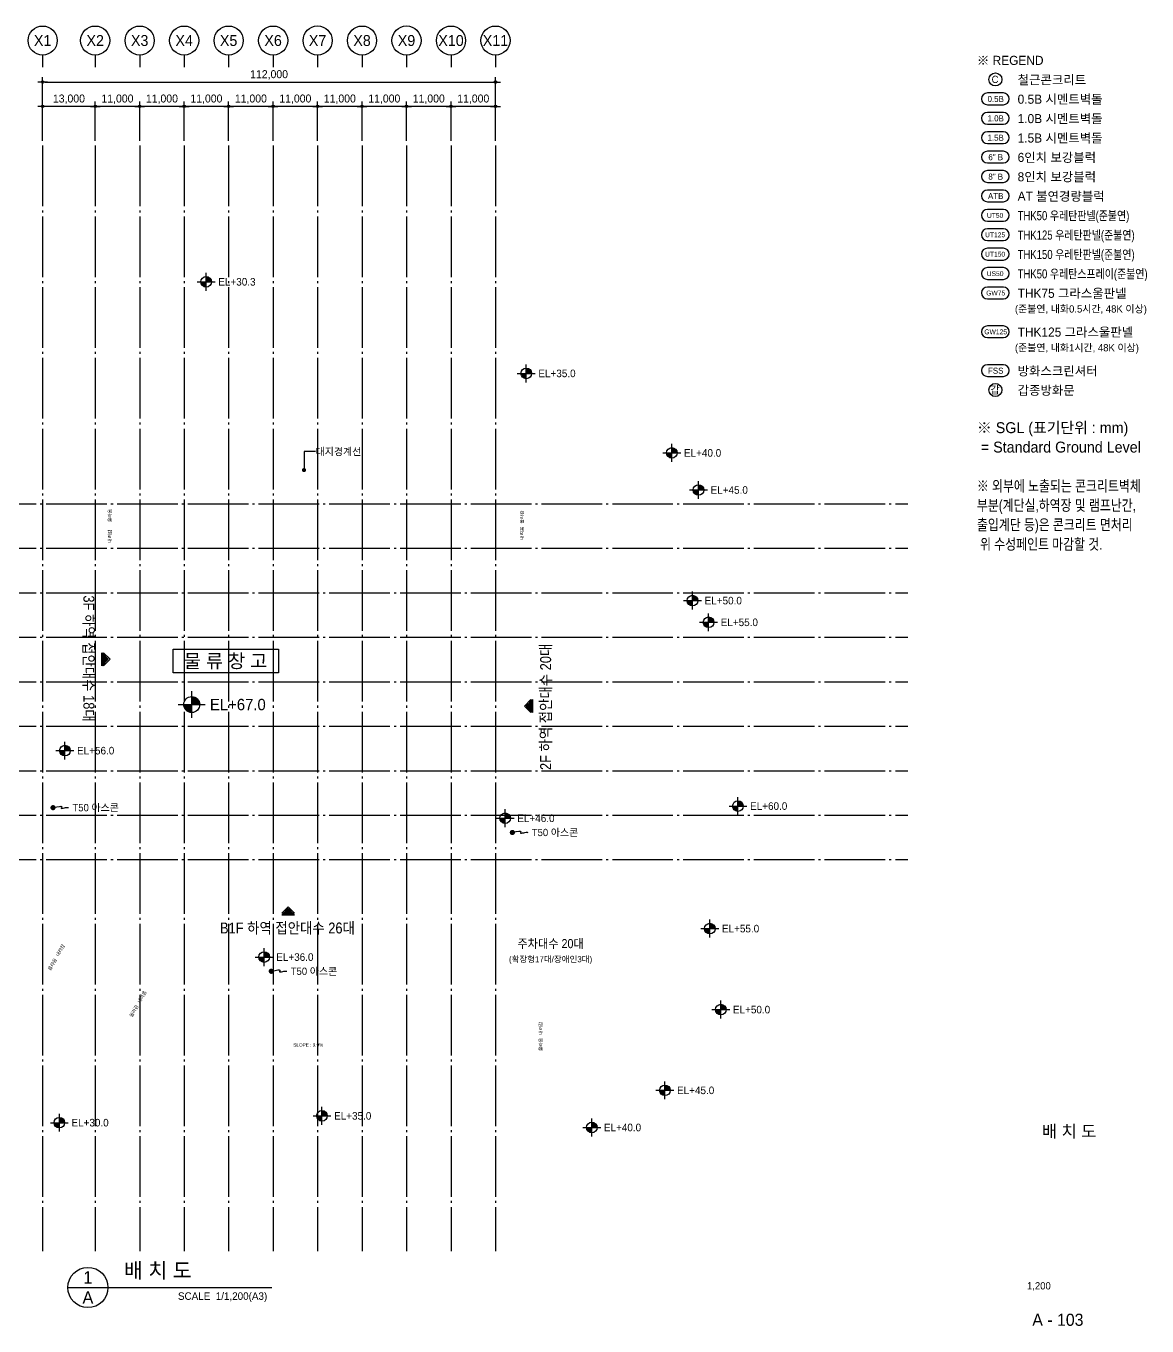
# Model space of a CAD drawing. Header units: millimetres. Extents: x 252236504 to 252695839, y 504225591 to 504547114.
# Drawn here: x 252418581 to 252695839, y 504225591 to 504547114 of the extents above; entities that cross this region are included whole.
import ezdxf
from ezdxf.enums import TextEntityAlignment as Align

# ---------------------------------------------------------------- set-up
doc = ezdxf.new("R2010")
doc.units = ezdxf.units.MM
doc.linetypes.add('CEN', pattern=[35, 30, -2, 1, -2])
for name, color, linetype in [('4A.TEC CEN', 1, 'CEN'), ('4A.TEC DIM', 7, 'Continuous'), ('4A.TEC FORM-TEXT', 3, 'Continuous'), ('4A.TEC TEXT', 7, 'Continuous'), ('4A.TEC TEXT 1', 3, 'Continuous'), ('4A.TEC TEXT 2', 3, 'Continuous'), ('4A.TEC 심볼', 7, 'Continuous'), ('㈜SE&C TEXT', 7, 'Continuous'), ('㈜SE&C TEXT 1', 3, 'Continuous')]:
    doc.layers.add(name, color=color, linetype=linetype)
doc.styles.add('GHS', font='malgun.ttf')
doc.styles.add('SAMOO', font='')
doc.styles.add('나눔고딕', font='')
doc.styles.add('돋움', font='')
doc.styles.add('돋음체', font='')
doc.styles.add('울릉도L', font='')
doc.styles.get('SAMOO').set_extended_font_data('Dotum')
doc.styles.get('나눔고딕').set_extended_font_data('Dotum')
doc.styles.get('돋움').set_extended_font_data('Dotum')
doc.styles.get('돋음체').set_extended_font_data('Dotum')
doc.styles.get('울릉도L').set_extended_font_data('Dotum')
doc.dimstyles.new('DIM_600(외부치수)', dxfattribs={"dimscale": 400, "dimtxt": 3.3, "dimasz": 1, "dimexe": 2, "dimexo": 2, "dimgap": 1, "dimtad": 1, "dimdec": 0, "dimdsep": 46, "dimlunit": 6, "dimtxsty": '나눔고딕', "dimblk1": 'DIMDOT', "dimblk2": 'DIMDOT', "dimsah": 1, "dimcen": 2.5, "dimdle": 1.5, "dimclrd": 8, "dimclre": 8, "dimclrt": 3, "dimadec": 0, "dimazin": 0, "dimtfac": 1, "dimtdec": 0, "dimtix": 1, "dimtmove": 2, "dimatfit": 3, "dimldrblk": 'DIMDOT', "dimfxl": 1, "dimtvp": 1, "dimtolj": 1, "dimtzin": 0, "dimarcsym": 0})

# ---------------------------------------------------------------- blocks, each defined once
blk = doc.blocks.new('FL-LEVEL1')
at = {"layer": '4A.TEC 심볼', "linetype": 'ByBlock'}
h = blk.add_hatch(color=256, dxfattribs=at)
h.paths.add_polyline_path([(295, 175), (295, 0), (470, 0, 0.414214)])
h.paths.add_polyline_path([(295, 0), (120, 0, 0.414214), (295, -175)])
for p, q in [((295, -295), (295, 295)), ((0, 0), (590, 0))]:
    blk.add_line(p, q, dxfattribs=at)
blk.add_circle((295, 0), 175, dxfattribs=at)
at = {"layer": '4A.TEC TEXT 2', "color": 3, "linetype": 'ByBlock', "style": 'SAMOO'}
blk.add_attdef('FL', text='', height=250, dxfattribs=at).set_placement((695, 0), align=Align.MIDDLE_LEFT)
blk = doc.blocks.new('a4w')
at = {"layer": '4A.TEC 심볼'}
for points in [[(-19898, 7460444), (-21873, 7460444, 1), (-21873, 7458989), (-19898, 7458989, 1)], [(-19898, 7458044), (-21873, 7458044, 1), (-21873, 7456589), (-19898, 7456589, 1)], [(-19898, 7455644), (-21873, 7455644, 1), (-21873, 7454189), (-19898, 7454189, 1)], [(-19898, 7453244), (-21873, 7453244, 1), (-21873, 7451789), (-19898, 7451789, 1)], [(-19898, 7450844), (-21873, 7450844, 1), (-21873, 7449389), (-19898, 7449389, 1)], [(-19898, 7448444), (-21873, 7448444, 1), (-21873, 7446989), (-19898, 7446989, 1)], [(-19898, 7446044), (-21873, 7446044, 1), (-21873, 7444589), (-19898, 7444589, 1)], [(-19898, 7443644), (-21873, 7443644, 1), (-21873, 7442189), (-19898, 7442189, 1)], [(-19898, 7441244), (-21873, 7441244, 1), (-21873, 7439789), (-19898, 7439789, 1)], [(-19898, 7438844), (-21873, 7438844, 1), (-21873, 7437389), (-19898, 7437389, 1)], [(-19898, 7436444), (-21873, 7436444, 1), (-21873, 7434989), (-19898, 7434989, 1)], [(-19898, 7431644), (-21873, 7431644, 1), (-21873, 7430189), (-19898, 7430189, 1)], [(-19898, 7426844), (-21873, 7426844, 1), (-21873, 7425389), (-19898, 7425389, 1)]]:
    blk.add_lwpolyline(points, format="xyb", close=True, dxfattribs=at)
for centre in [(-20886, 7462116), (-20886, 7423716)]:
    blk.add_circle(centre, 808, dxfattribs=at)
at = {"layer": '4A.TEC TEXT', "style": '돋움'}
for s, p in [('C', (-20923, 7462128)), ('갑', (-20923, 7423728))]:
    blk.add_text(s, height=900, dxfattribs=at).set_placement(p, align=Align.MIDDLE_CENTER)
for s, height, p in [('0.5B', 750, (-20845, 7459705)), ('1.0B', 750, (-20845, 7457305)), ('1.5B', 750, (-20845, 7454905)), ('6" B', 750, (-20845, 7452505)), ('8" B', 750, (-20845, 7450105)), ('ATB', 750, (-20845, 7447705)), ('UT50', 600, (-20916, 7445305)), ('UT125', 600, (-20916, 7442905)), ('UT150', 600, (-20916, 7440505)), ('US50', 600, (-20916, 7438105)), ('GW75', 600, (-20845, 7435705)), ('GW125', 600, (-20845, 7430905)), ('FSS', 750, (-20845, 7426105))]:
    blk.add_text(s, height=height, dxfattribs=at).set_placement(p, align=Align.MIDDLE)
at = {"layer": '4A.TEC TEXT 2', "color": 3, "style": '나눔고딕'}
for s, height, p in [('※ REGEND', 1125, (-23170, 7463576)), ('철근콘크리트', 1125, (-18130, 7461176)), ('0.5B 시멘트벽돌', 1125, (-18130, 7458776)), ('1.0B 시멘트벽돌', 1125, (-18130, 7456376)), ('1.5B 시멘트벽돌', 1125, (-18130, 7453976)), ('6인치 보강블럭', 1125, (-18130, 7451576)), ('8인치 보강블럭', 1125, (-18130, 7449176)), ('AT 불연경량블럭', 1125, (-18130, 7446776)), ('THK75 그라스울판넬', 1125, (-18130, 7434776)), ('(준불연, 내화0.5시간, 48K 이상)', 900, (-18466, 7433022)), ('THK125 그라스울판넬', 1125, (-18130, 7429976)), ('(준불연, 내화1시간, 48K 이상)', 900, (-18466, 7428222)), ('방화스크린셔터', 1125, (-18130, 7425176)), ('갑종방화문', 1125, (-18130, 7422776)), ('※ SGL (표기단위 : mm)', 1350, (-23170, 7417976)), (' = Standard Ground Level', 1350, (-23170, 7415576))]:
    blk.add_text(s, height=height, dxfattribs=at).set_placement(p, align=Align.BOTTOM_LEFT)
at = {"layer": '4A.TEC TEXT 2', "color": 3, "style": '나눔고딕', "width": 0.8}
for s, height, p in [('THK50 우레탄판넬(준불연)', 1125, (-18130, 7444376)), ('THK125 우레탄판넬(준불연)', 1125, (-18130, 7441976)), ('THK150 우레탄판넬(준불연)', 1125, (-18130, 7439576)), ('THK50 우레탄스프레이(준불연)', 1125, (-18130, 7437176)), ('※ 외부에 노출되는 콘크리트벽체', 1350, (-23170, 7410776)), ('부분(계단실,하역장 및 램프난간,', 1350, (-23170, 7408376)), ('출입계단 등)은 콘크리트 면처리', 1350, (-23170, 7405976)), (' 위 수성페인트 마감할 것.', 1350, (-23170, 7403576))]:
    blk.add_text(s, height=height, dxfattribs=at).set_placement(p, align=Align.BOTTOM_LEFT)
blk = doc.blocks.new('DIMDOT')
at = {"color": 0}
blk.add_line((-2, 0), (2, 0), dxfattribs=at)
for radius in [0.5, 0.25]:
    blk.add_circle((0, 0), radius, dxfattribs=at)
blk = doc.blocks.new('*D83')
at = {"layer": '4A.TEC DIM', "color": 8, "lineweight": -2}
for p, q in [((252422702, 504518718), (252422702, 504534432)), ((252423302, 504533232), (252534102, 504533232)), ((252534702, 504518718), (252534702, 504534432))]:
    blk.add_line(p, q, dxfattribs=at)
at = {"layer": 'Defpoints', "color": 0}
for p in [(252534702, 504533232), (252422702, 504517518), (252534702, 504517518)]:
    blk.add_point(p, dxfattribs=at)
at = {"layer": '4A.TEC DIM', "color": 8, "lineweight": -2, "xscale": 600, "yscale": 600, "zscale": 600, "rotation": 180}
blk.add_blockref('DIMDOT', (252422702, 504533232), dxfattribs=at)
at = {"layer": '4A.TEC DIM', "color": 8, "lineweight": -2, "xscale": 600, "yscale": 600, "zscale": 600}
blk.add_blockref('DIMDOT', (252534702, 504533232), dxfattribs=at)
at = {"layer": '4A.TEC DIM', "color": 3, "insert": (252478702, 504535014), "char_height": 1980, "attachment_point": 5, "style": '나눔고딕'}
blk.add_mtext('\\A1;112,000', dxfattribs=at)
blk = doc.blocks.new('ccs122')
at = {"layer": '4A.TEC 심볼'}
blk.add_line((0, 8), (0, 3), dxfattribs=at)
blk.add_circle((0, 14), 6, dxfattribs=at)
at = {"layer": '4A.TEC TEXT 2', "color": 3, "style": 'GHS'}
blk.add_attdef('NO', text='', height=4.5, dxfattribs=at).set_placement((-0.01, 14.02), align=Align.MIDDLE_CENTER)
blk = doc.blocks.new('*D92')
at = {"layer": '4A.TEC DIM', "color": 8, "lineweight": -2}
for p, q in [((252422702, 504518718), (252422702, 504528416)), ((252435702, 504518718), (252435702, 504528416)), ((252435102, 504527216), (252423302, 504527216))]:
    blk.add_line(p, q, dxfattribs=at)
at = {"layer": 'Defpoints', "color": 0}
for p in [(252422702, 504527216), (252422702, 504517518), (252435702, 504517518)]:
    blk.add_point(p, dxfattribs=at)
at = {"layer": '4A.TEC DIM', "color": 8, "lineweight": -2, "xscale": 600, "yscale": 600, "zscale": 600, "rotation": 180}
blk.add_blockref('DIMDOT', (252422702, 504527216), dxfattribs=at)
at = {"layer": '4A.TEC DIM', "color": 8, "lineweight": -2, "xscale": 600, "yscale": 600, "zscale": 600}
blk.add_blockref('DIMDOT', (252435702, 504527216), dxfattribs=at)
at = {"layer": '4A.TEC DIM', "color": 3, "insert": (252429202, 504528998), "char_height": 1980, "attachment_point": 5, "style": '나눔고딕'}
blk.add_mtext('\\A1;13,000', dxfattribs=at)
blk = doc.blocks.new('*D127')
at = {"layer": '4A.TEC DIM', "color": 8, "lineweight": -2}
for p, q in [((252435702, 504518718), (252435702, 504528416)), ((252446702, 504518718), (252446702, 504528416)), ((252446102, 504527216), (252436302, 504527216))]:
    blk.add_line(p, q, dxfattribs=at)
at = {"layer": 'Defpoints', "color": 0}
for p in [(252435702, 504527216), (252435702, 504517518), (252446702, 504517518)]:
    blk.add_point(p, dxfattribs=at)
at = {"layer": '4A.TEC DIM', "color": 8, "lineweight": -2, "xscale": 600, "yscale": 600, "zscale": 600, "rotation": 180}
blk.add_blockref('DIMDOT', (252435702, 504527216), dxfattribs=at)
at = {"layer": '4A.TEC DIM', "color": 8, "lineweight": -2, "xscale": 600, "yscale": 600, "zscale": 600}
blk.add_blockref('DIMDOT', (252446702, 504527216), dxfattribs=at)
at = {"layer": '4A.TEC DIM', "color": 3, "insert": (252441202, 504528998), "char_height": 1980, "attachment_point": 5, "style": '나눔고딕'}
blk.add_mtext('\\A1;11,000', dxfattribs=at)
blk = doc.blocks.new('*D128')
at = {"layer": '4A.TEC DIM', "color": 8, "lineweight": -2}
for p, q in [((252446702, 504518718), (252446702, 504528416)), ((252457702, 504518718), (252457702, 504528416)), ((252457102, 504527216), (252447302, 504527216))]:
    blk.add_line(p, q, dxfattribs=at)
at = {"layer": 'Defpoints', "color": 0}
for p in [(252446702, 504527216), (252446702, 504517518), (252457702, 504517518)]:
    blk.add_point(p, dxfattribs=at)
at = {"layer": '4A.TEC DIM', "color": 8, "lineweight": -2, "xscale": 600, "yscale": 600, "zscale": 600, "rotation": 180}
blk.add_blockref('DIMDOT', (252446702, 504527216), dxfattribs=at)
at = {"layer": '4A.TEC DIM', "color": 8, "lineweight": -2, "xscale": 600, "yscale": 600, "zscale": 600}
blk.add_blockref('DIMDOT', (252457702, 504527216), dxfattribs=at)
at = {"layer": '4A.TEC DIM', "color": 3, "insert": (252452202, 504528998), "char_height": 1980, "attachment_point": 5, "style": '나눔고딕'}
blk.add_mtext('\\A1;11,000', dxfattribs=at)
blk = doc.blocks.new('*D129')
at = {"layer": '4A.TEC DIM', "color": 8, "lineweight": -2}
for p, q in [((252457702, 504518718), (252457702, 504528416)), ((252468702, 504518718), (252468702, 504528416)), ((252468102, 504527216), (252458302, 504527216))]:
    blk.add_line(p, q, dxfattribs=at)
at = {"layer": 'Defpoints', "color": 0}
for p in [(252457702, 504527216), (252457702, 504517518), (252468702, 504517518)]:
    blk.add_point(p, dxfattribs=at)
at = {"layer": '4A.TEC DIM', "color": 8, "lineweight": -2, "xscale": 600, "yscale": 600, "zscale": 600, "rotation": 180}
blk.add_blockref('DIMDOT', (252457702, 504527216), dxfattribs=at)
at = {"layer": '4A.TEC DIM', "color": 8, "lineweight": -2, "xscale": 600, "yscale": 600, "zscale": 600}
blk.add_blockref('DIMDOT', (252468702, 504527216), dxfattribs=at)
at = {"layer": '4A.TEC DIM', "color": 3, "insert": (252463202, 504528998), "char_height": 1980, "attachment_point": 5, "style": '나눔고딕'}
blk.add_mtext('\\A1;11,000', dxfattribs=at)
blk = doc.blocks.new('*D130')
at = {"layer": '4A.TEC DIM', "color": 8, "lineweight": -2}
for p, q in [((252468702, 504518718), (252468702, 504528416)), ((252479702, 504518718), (252479702, 504528416)), ((252479102, 504527216), (252469302, 504527216))]:
    blk.add_line(p, q, dxfattribs=at)
at = {"layer": 'Defpoints', "color": 0}
for p in [(252468702, 504527216), (252468702, 504517518), (252479702, 504517518)]:
    blk.add_point(p, dxfattribs=at)
at = {"layer": '4A.TEC DIM', "color": 8, "lineweight": -2, "xscale": 600, "yscale": 600, "zscale": 600, "rotation": 180}
blk.add_blockref('DIMDOT', (252468702, 504527216), dxfattribs=at)
at = {"layer": '4A.TEC DIM', "color": 8, "lineweight": -2, "xscale": 600, "yscale": 600, "zscale": 600}
blk.add_blockref('DIMDOT', (252479702, 504527216), dxfattribs=at)
at = {"layer": '4A.TEC DIM', "color": 3, "insert": (252474202, 504528998), "char_height": 1980, "attachment_point": 5, "style": '나눔고딕'}
blk.add_mtext('\\A1;11,000', dxfattribs=at)
blk = doc.blocks.new('*D131')
at = {"layer": '4A.TEC DIM', "color": 8, "lineweight": -2}
for p, q in [((252479702, 504518718), (252479702, 504528416)), ((252490702, 504518718), (252490702, 504528416)), ((252490102, 504527216), (252480302, 504527216))]:
    blk.add_line(p, q, dxfattribs=at)
at = {"layer": 'Defpoints', "color": 0}
for p in [(252479702, 504527216), (252479702, 504517518), (252490702, 504517518)]:
    blk.add_point(p, dxfattribs=at)
at = {"layer": '4A.TEC DIM', "color": 8, "lineweight": -2, "xscale": 600, "yscale": 600, "zscale": 600, "rotation": 180}
blk.add_blockref('DIMDOT', (252479702, 504527216), dxfattribs=at)
at = {"layer": '4A.TEC DIM', "color": 8, "lineweight": -2, "xscale": 600, "yscale": 600, "zscale": 600}
blk.add_blockref('DIMDOT', (252490702, 504527216), dxfattribs=at)
at = {"layer": '4A.TEC DIM', "color": 3, "insert": (252485202, 504528998), "char_height": 1980, "attachment_point": 5, "style": '나눔고딕'}
blk.add_mtext('\\A1;11,000', dxfattribs=at)
blk = doc.blocks.new('*D132')
at = {"layer": '4A.TEC DIM', "color": 8, "lineweight": -2}
for p, q in [((252490702, 504518718), (252490702, 504528416)), ((252501702, 504518718), (252501702, 504528416)), ((252501102, 504527216), (252491302, 504527216))]:
    blk.add_line(p, q, dxfattribs=at)
at = {"layer": 'Defpoints', "color": 0}
for p in [(252490702, 504527216), (252490702, 504517518), (252501702, 504517518)]:
    blk.add_point(p, dxfattribs=at)
at = {"layer": '4A.TEC DIM', "color": 8, "lineweight": -2, "xscale": 600, "yscale": 600, "zscale": 600, "rotation": 180}
blk.add_blockref('DIMDOT', (252490702, 504527216), dxfattribs=at)
at = {"layer": '4A.TEC DIM', "color": 8, "lineweight": -2, "xscale": 600, "yscale": 600, "zscale": 600}
blk.add_blockref('DIMDOT', (252501702, 504527216), dxfattribs=at)
at = {"layer": '4A.TEC DIM', "color": 3, "insert": (252496202, 504528998), "char_height": 1980, "attachment_point": 5, "style": '나눔고딕'}
blk.add_mtext('\\A1;11,000', dxfattribs=at)
blk = doc.blocks.new('*D133')
at = {"layer": '4A.TEC DIM', "color": 8, "lineweight": -2}
for p, q in [((252501702, 504518718), (252501702, 504528416)), ((252512702, 504518718), (252512702, 504528416)), ((252512102, 504527216), (252502302, 504527216))]:
    blk.add_line(p, q, dxfattribs=at)
at = {"layer": 'Defpoints', "color": 0}
for p in [(252501702, 504527216), (252501702, 504517518), (252512702, 504517518)]:
    blk.add_point(p, dxfattribs=at)
at = {"layer": '4A.TEC DIM', "color": 8, "lineweight": -2, "xscale": 600, "yscale": 600, "zscale": 600, "rotation": 180}
blk.add_blockref('DIMDOT', (252501702, 504527216), dxfattribs=at)
at = {"layer": '4A.TEC DIM', "color": 8, "lineweight": -2, "xscale": 600, "yscale": 600, "zscale": 600}
blk.add_blockref('DIMDOT', (252512702, 504527216), dxfattribs=at)
at = {"layer": '4A.TEC DIM', "color": 3, "insert": (252507202, 504528998), "char_height": 1980, "attachment_point": 5, "style": '나눔고딕'}
blk.add_mtext('\\A1;11,000', dxfattribs=at)
blk = doc.blocks.new('*D134')
at = {"layer": '4A.TEC DIM', "color": 8, "lineweight": -2}
for p, q in [((252512702, 504518718), (252512702, 504528416)), ((252523702, 504518718), (252523702, 504528416)), ((252523102, 504527216), (252513302, 504527216))]:
    blk.add_line(p, q, dxfattribs=at)
at = {"layer": 'Defpoints', "color": 0}
for p in [(252512702, 504527216), (252512702, 504517518), (252523702, 504517518)]:
    blk.add_point(p, dxfattribs=at)
at = {"layer": '4A.TEC DIM', "color": 8, "lineweight": -2, "xscale": 600, "yscale": 600, "zscale": 600, "rotation": 180}
blk.add_blockref('DIMDOT', (252512702, 504527216), dxfattribs=at)
at = {"layer": '4A.TEC DIM', "color": 8, "lineweight": -2, "xscale": 600, "yscale": 600, "zscale": 600}
blk.add_blockref('DIMDOT', (252523702, 504527216), dxfattribs=at)
at = {"layer": '4A.TEC DIM', "color": 3, "insert": (252518202, 504528998), "char_height": 1980, "attachment_point": 5, "style": '나눔고딕'}
blk.add_mtext('\\A1;11,000', dxfattribs=at)
blk = doc.blocks.new('*D135')
at = {"layer": '4A.TEC DIM', "color": 8, "lineweight": -2}
for p, q in [((252523702, 504518718), (252523702, 504528416)), ((252534702, 504518718), (252534702, 504528416)), ((252534102, 504527216), (252524302, 504527216))]:
    blk.add_line(p, q, dxfattribs=at)
at = {"layer": 'Defpoints', "color": 0}
for p in [(252523702, 504527216), (252523702, 504517518), (252534702, 504517518)]:
    blk.add_point(p, dxfattribs=at)
at = {"layer": '4A.TEC DIM', "color": 8, "lineweight": -2, "xscale": 600, "yscale": 600, "zscale": 600, "rotation": 180}
blk.add_blockref('DIMDOT', (252523702, 504527216), dxfattribs=at)
at = {"layer": '4A.TEC DIM', "color": 8, "lineweight": -2, "xscale": 600, "yscale": 600, "zscale": 600}
blk.add_blockref('DIMDOT', (252534702, 504527216), dxfattribs=at)
at = {"layer": '4A.TEC DIM', "color": 3, "insert": (252529202, 504528998), "char_height": 1980, "attachment_point": 5, "style": '나눔고딕'}
blk.add_mtext('\\A1;11,000', dxfattribs=at)

msp = doc.modelspace()

# ---------------------------------------------------------------- hatches: boundary and pattern name
at = {"layer": '4A.TEC 심볼'}
for points in [[(252437343.71, 504388885.87), (252437343.71, 504392088.16), (252438944.86, 504390487.01)], [(252542290.03, 504378898.83), (252543891.17, 504377297.69), (252543891.17, 504380499.98)], [(252481824.67, 504327232.17), (252483425.82, 504328833.32), (252485026.96, 504327232.17)]]:
    msp.add_hatch(color=256, dxfattribs=at).paths.add_polyline_path(points)

# ---------------------------------------------------------------- linework, layer by layer
at = {"layer": '4A.TEC CEN', "color": 250, "ltscale": 500}
for p, q in [((252266099.96, 504428937.44, -6666.22), (252636666.54, 504428937.44, -12032.17)), ((252266099.96, 504417937.44, -6666.22), (252636666.54, 504417937.44, -12032.17)), ((252266099.96, 504406937.44, -6666.22), (252636666.54, 504406937.44, -12032.17)), ((252266099.96, 504395937.44, -6666.22), (252636666.54, 504395937.44, -12032.17)), ((252266099.96, 504384937.44, -6666.22), (252636666.54, 504384937.44, -12032.17)), ((252266099.96, 504373937.44, -6666.22), (252636666.54, 504373937.44, -12032.17)), ((252266099.96, 504362937.44, -6666.22), (252636666.54, 504362937.44, -12032.17)), ((252266099.96, 504351937.44, -6666.22), (252636666.54, 504351937.44, -12032.17)), ((252266099.96, 504340937.44, -6666.22), (252636666.54, 504340937.44, -12032.17))]:
    msp.add_line(p, q, dxfattribs=at)
at = {"layer": '4A.TEC CEN', "color": 250, "ltscale": 500, "elevation": -11666.22}
for points in [[(252422702.12, 504517518.37), (252422702.12, 504244114.16)], [(252435702.12, 504517518.37), (252435702.12, 504244114.16)], [(252446702.12, 504517518.37), (252446702.12, 504244114.16)], [(252457702.12, 504517518.37), (252457702.12, 504244114.16)], [(252468702.12, 504517518.37), (252468702.12, 504244114.16)], [(252479702.12, 504517518.37), (252479702.12, 504244114.16)], [(252490702.12, 504517518.37), (252490702.12, 504244114.16)], [(252501702.12, 504517518.37), (252501702.12, 504244114.16)], [(252512702.12, 504517518.37), (252512702.12, 504244114.16)], [(252523702.12, 504517518.37), (252523702.12, 504244114.16)], [(252534702.12, 504517518.37), (252534702.12, 504244114.16)]]:
    msp.add_lwpolyline(points, dxfattribs=at)
at = {"layer": '4A.TEC 심볼'}
msp.add_line((252428924.01, 504235114.16, -1666.67), (252479415.72, 504235114.16, -1666.67), dxfattribs=at)
at = {"layer": '4A.TEC 심볼', "color": 1, "elevation": -3333.33}
msp.add_lwpolyline([(252490207.27, 504441847.83), (252487342.47, 504441847.83), (252487342.47, 504437278.48)], dxfattribs=at)
at = {"layer": '4A.TEC 심볼', "color": 1}
for points, const_width, elevation in [([(252487086.28, 504437278.48, 1), (252487598.65, 504437278.48, 1)], 512.37, -3333.33), ([(252424944.4, 504353791.14, 1), (252425584.86, 504353791.14, 1)], 640.46, -6311.16), ([(252538552.18, 504347652.21, 1), (252539192.64, 504347652.21, 1)], 640.46, -1666.22), ([(252478930.06, 504313319.5, 1), (252479570.52, 504313319.5, 1)], 640.46, 3333.87)]:
    msp.add_lwpolyline(points, format="xyb", close=True, dxfattribs=dict(at, const_width=const_width, elevation=elevation))
at = {"layer": '4A.TEC 심볼'}
for points, elevation in [([(252438944.86, 504390487.01), (252437343.71, 504388885.87), (252437343.71, 504392088.16), (252438944.86, 504390487.01)], 3688.3), ([(252439371.83, 504390487.01), (252437770.69, 504388885.87), (252437770.69, 504392088.16), (252439371.83, 504390487.01)], 3688.3), ([(252541863.06, 504378898.83), (252543464.2, 504380499.98), (252543464.2, 504377297.69), (252541863.06, 504378898.83)], -1666.67), ([(252542290.03, 504378898.83), (252543891.17, 504380499.98), (252543891.17, 504377297.69), (252542290.03, 504378898.83)], -1666.67), ([(252483425.82, 504329260.29), (252485026.96, 504327659.15), (252481824.67, 504327659.15), (252483425.82, 504329260.29)], 3333.33), ([(252483425.82, 504328833.32), (252485026.96, 504327232.17), (252481824.67, 504327232.17), (252483425.82, 504328833.32)], 3333.33)]:
    msp.add_lwpolyline(points, dxfattribs=dict(at, elevation=elevation))
at = {"layer": '4A.TEC 심볼', "elevation": -1666.22}
msp.add_lwpolyline([(252454998.4, 504392992.02), (252481038.21, 504392992.02), (252481038.21, 504387142.02), (252454998.4, 504387142.02)], close=True, dxfattribs=at)
at = {"layer": '4A.TEC 심볼', "color": 1}
for points in [[(252425265.71, 504353791.14), (252426231.09, 504354011.51), (252426864.36, 504354113.12), (252427229.68, 504354121.28), (252427391.23, 504354061.33), (252427413.19, 504353958.6), (252427359.71, 504353838.42), (252427294.98, 504353726.12), (252427283.15, 504353647.03), (252427373.41, 504353619.73), (252427554.85, 504353635.77), (252427801.59, 504353679.96), (252428087.73, 504353737.1), (252428387.38, 504353791.98), (252428674.65, 504353829.41), (252428923.64, 504353834.2), (252429108.46, 504353791.14)], [(252538873.49, 504347652.21), (252539838.87, 504347872.59), (252540472.13, 504347974.19), (252540837.46, 504347982.35), (252540999.01, 504347922.4), (252541020.96, 504347819.67), (252540967.49, 504347699.49), (252540902.75, 504347587.19), (252540890.93, 504347508.11), (252540981.18, 504347480.81), (252541162.63, 504347496.85), (252541409.37, 504347541.04), (252541695.51, 504347598.17), (252541995.16, 504347653.05), (252542282.43, 504347690.49), (252542531.42, 504347695.27), (252542716.24, 504347652.21)], [(252479251.37, 504313319.5), (252480216.75, 504313539.88), (252480850.02, 504313641.48), (252481215.34, 504313649.65), (252481376.89, 504313589.7), (252481398.85, 504313486.97), (252481345.37, 504313366.79), (252481280.64, 504313254.49), (252481268.82, 504313175.4), (252481359.07, 504313148.1), (252481540.51, 504313164.14), (252481787.25, 504313208.33), (252482073.39, 504313265.47), (252482373.04, 504313320.35), (252482660.31, 504313357.78), (252482909.3, 504313362.57), (252483094.12, 504313319.5)]]:
    msp.add_lwpolyline(points, dxfattribs=at)
at = {"layer": '4A.TEC 심볼'}
msp.add_circle((252433892.01, 504235114.16, -1666.67), 4968, dxfattribs=at)

# ---------------------------------------------------------------- block references
ref = msp.add_blockref('ccs122', (252422702.12, 504535114.15, -1666.67), dxfattribs=dict(at, xscale=599.99999729962, yscale=599.99999729962, zscale=599.99999729962))
ref.add_attrib('NO', 'X1', dxfattribs={"layer": '0', "color": 3, "height": 2700, "style": '울릉도L'}).set_placement((252422698.42, 504543524.9, -7666.67), align=Align.MIDDLE_CENTER)
ref = msp.add_blockref('ccs122', (252435702.12, 504535114.16, -1666.67), dxfattribs=dict(at, xscale=599.99999729962, yscale=599.99999729962, zscale=599.99999729962))
ref.add_attrib('NO', 'X2', dxfattribs={"layer": '0', "color": 3, "height": 2700, "style": '울릉도L'}).set_placement((252435698.42, 504543524.91, -7666.67), align=Align.MIDDLE_CENTER)
ref = msp.add_blockref('ccs122', (252446702.12, 504535114.16, -3666.58), dxfattribs=dict(at, xscale=599.99999729962, yscale=599.99999729962, zscale=599.99999729962))
ref.add_attrib('NO', 'X3', dxfattribs={"layer": '0', "color": 3, "height": 2700, "style": '울릉도L'}).set_placement((252446698.42, 504543524.91, -9666.58), align=Align.MIDDLE_CENTER)
ref = msp.add_blockref('ccs122', (252457702.12, 504535114.16, -1666.67), dxfattribs=dict(at, xscale=599.99999729962, yscale=599.99999729962, zscale=599.99999729962))
ref.add_attrib('NO', 'X4', dxfattribs={"layer": '0', "color": 3, "height": 2700, "style": '울릉도L'}).set_placement((252457698.42, 504543524.91, -7666.67), align=Align.MIDDLE_CENTER)
ref = msp.add_blockref('ccs122', (252468702.12, 504535114.16, -1666.67), dxfattribs=dict(at, xscale=599.99999729962, yscale=599.99999729962, zscale=599.99999729962))
ref.add_attrib('NO', 'X5', dxfattribs={"layer": '0', "color": 3, "height": 2700, "style": '울릉도L'}).set_placement((252468698.42, 504543524.91, -7666.67), align=Align.MIDDLE_CENTER)
ref = msp.add_blockref('ccs122', (252479702.12, 504535114.16, -1666.67), dxfattribs=dict(at, xscale=599.99999729962, yscale=599.99999729962, zscale=599.99999729962))
ref.add_attrib('NO', 'X6', dxfattribs={"layer": '0', "color": 3, "height": 2700, "style": '울릉도L'}).set_placement((252479698.42, 504543524.91, -7666.67), align=Align.MIDDLE_CENTER)
ref = msp.add_blockref('ccs122', (252490702.12, 504535114.17, -1666.67), dxfattribs=dict(at, xscale=599.99999729962, yscale=599.99999729962, zscale=599.99999729962))
ref.add_attrib('NO', 'X7', dxfattribs={"layer": '0', "color": 3, "height": 2700, "style": '울릉도L'}).set_placement((252490698.42, 504543524.91, -7666.67), align=Align.MIDDLE_CENTER)
ref = msp.add_blockref('ccs122', (252501702.12, 504535114.16, -1666.67), dxfattribs=dict(at, xscale=599.99999729962, yscale=599.99999729962, zscale=599.99999729962))
ref.add_attrib('NO', 'X8', dxfattribs={"layer": '0', "color": 3, "height": 2700, "style": '울릉도L'}).set_placement((252501698.42, 504543524.91, -7666.67), align=Align.MIDDLE_CENTER)
ref = msp.add_blockref('ccs122', (252512702.12, 504535114.17, -1666.67), dxfattribs=dict(at, xscale=599.99999729962, yscale=599.99999729962, zscale=599.99999729962))
ref.add_attrib('NO', 'X9', dxfattribs={"layer": '0', "color": 3, "height": 2700, "style": '울릉도L'}).set_placement((252512698.42, 504543524.91, -7666.67), align=Align.MIDDLE_CENTER)
ref = msp.add_blockref('ccs122', (252523702.12, 504535114.16, -1666.67), dxfattribs=dict(at, xscale=599.99999729962, yscale=599.99999729962, zscale=599.99999729962))
ref.add_attrib('NO', 'X10', dxfattribs={"layer": '0', "color": 3, "height": 2700, "style": '울릉도L'}).set_placement((252523698.42, 504543524.91, -7666.67), align=Align.MIDDLE_CENTER)
ref = msp.add_blockref('ccs122', (252534702.12, 504535114.16, -1666.67), dxfattribs=dict(at, xscale=599.99999729962, yscale=599.99999729962, zscale=599.99999729962))
ref.add_attrib('NO', 'X11', dxfattribs={"layer": '0', "color": 3, "height": 2700, "style": '울릉도L'}).set_placement((252534698.42, 504543524.91, -7666.67), align=Align.MIDDLE_CENTER)
at = {"layer": '4A.TEC 심볼', "color": 3, "linetype": 'ByBlock'}
ref = msp.add_blockref('FL-LEVEL1', (252460942.59, 504483849.61, 28633.33), dxfattribs=dict(at, xscale=7.500000000000486, yscale=7.500000000000486, zscale=7.500000000000486))
ref.add_attrib('FL', 'EL+30.3', dxfattribs={"layer": '4A.TEC TEXT 1', "color": 3, "linetype": 'ByBlock', "height": 1875, "style": 'SAMOO'}).set_placement((252466155.09, 504483849.61, 28633.33), align=Align.MIDDLE_LEFT)
ref = msp.add_blockref('FL-LEVEL1', (252540100.67, 504461194.83, 33333.33), dxfattribs=dict(at, xscale=7.500000000000486, yscale=7.500000000000486, zscale=7.500000000000486))
ref.add_attrib('FL', 'EL+35.0', dxfattribs={"layer": '4A.TEC TEXT 1', "color": 3, "linetype": 'ByBlock', "height": 1875, "style": 'SAMOO'}).set_placement((252545313.17, 504461194.83, 33333.33), align=Align.MIDDLE_LEFT)
ref = msp.add_blockref('FL-LEVEL1', (252576114.97, 504441531.79, 33333.33), dxfattribs=dict(at, xscale=7.500000000000486, yscale=7.500000000000486, zscale=7.500000000000486))
ref.add_attrib('FL', 'EL+40.0', dxfattribs={"layer": '4A.TEC TEXT 1', "color": 3, "linetype": 'ByBlock', "height": 1875, "style": 'SAMOO'}).set_placement((252581327.47, 504441531.79, 33333.33), align=Align.MIDDLE_LEFT)
ref = msp.add_blockref('FL-LEVEL1', (252582701.81, 504432359.34, 43333.33), dxfattribs=dict(at, xscale=7.500000000000486, yscale=7.500000000000486, zscale=7.500000000000486))
ref.add_attrib('FL', 'EL+45.0', dxfattribs={"layer": '4A.TEC TEXT 1', "color": 3, "linetype": 'ByBlock', "height": 1875, "style": 'SAMOO'}).set_placement((252587914.31, 504432359.34, 43333.33), align=Align.MIDDLE_LEFT)
ref = msp.add_blockref('FL-LEVEL1', (252581220.93, 504405000.46, 48333.33), dxfattribs=dict(at, xscale=7.500000000000486, yscale=7.500000000000486, zscale=7.500000000000486))
ref.add_attrib('FL', 'EL+50.0', dxfattribs={"layer": '4A.TEC TEXT 1', "color": 3, "linetype": 'ByBlock', "height": 1875, "style": 'SAMOO'}).set_placement((252586433.43, 504405000.46, 48333.33), align=Align.MIDDLE_LEFT)
ref = msp.add_blockref('FL-LEVEL1', (252585197.98, 504399634.43, 53333.33), dxfattribs=dict(at, xscale=7.500000000000486, yscale=7.500000000000486, zscale=7.500000000000486))
ref.add_attrib('FL', 'EL+55.0', dxfattribs={"layer": '4A.TEC TEXT 1', "color": 3, "linetype": 'ByBlock', "height": 1875, "style": 'SAMOO'}).set_placement((252590410.48, 504399634.43, 53333.33), align=Align.MIDDLE_LEFT)
ref = msp.add_blockref('FL-LEVEL1', (252456252.9, 504379289.53, -1666.22), dxfattribs=dict(at, xscale=11.25000000000073, yscale=11.25000000000073, zscale=11.25000000000073))
ref.add_attrib('FL', 'EL+67.0', dxfattribs={"layer": '4A.TEC TEXT 1', "color": 3, "linetype": 'ByBlock', "height": 2812.5, "style": 'SAMOO'}).set_placement((252464071.65, 504379289.53, -1666.22), align=Align.MIDDLE_LEFT)
ref = msp.add_blockref('FL-LEVEL1', (252426000.63, 504367893, -6311.16), dxfattribs=dict(at, xscale=7.500000000000486, yscale=7.500000000000486, zscale=7.500000000000486))
ref.add_attrib('FL', 'EL+56.0', dxfattribs={"layer": '4A.TEC TEXT 1', "color": 3, "linetype": 'ByBlock', "height": 1875, "style": 'SAMOO'}).set_placement((252431213.13, 504367893, -6311.16), align=Align.MIDDLE_LEFT)
ref = msp.add_blockref('FL-LEVEL1', (252592456.7, 504354183.32, 223333.33), dxfattribs=dict(at, xscale=7.500000000000486, yscale=7.500000000000486, zscale=7.500000000000486))
ref.add_attrib('FL', 'EL+60.0', dxfattribs={"layer": '4A.TEC TEXT 1', "color": 3, "linetype": 'ByBlock', "height": 1875, "style": 'SAMOO'}).set_placement((252597669.2, 504354183.32, 223333.33), align=Align.MIDDLE_LEFT)
ref = msp.add_blockref('FL-LEVEL1', (252534889.14, 504351172.16, -1666.22), dxfattribs=dict(at, xscale=7.500000000000486, yscale=7.500000000000486, zscale=7.500000000000486))
ref.add_attrib('FL', 'EL+46.0', dxfattribs={"layer": '4A.TEC TEXT 1', "color": 3, "linetype": 'ByBlock', "height": 1875, "style": 'SAMOO'}).set_placement((252540101.64, 504351172.16, -1666.22), align=Align.MIDDLE_LEFT)
ref = msp.add_blockref('FL-LEVEL1', (252585507.02, 504323877.09, 53333.33), dxfattribs=dict(at, xscale=7.500000000000486, yscale=7.500000000000486, zscale=7.500000000000486))
ref.add_attrib('FL', 'EL+55.0', dxfattribs={"layer": '4A.TEC TEXT 1', "color": 3, "linetype": 'ByBlock', "height": 1875, "style": 'SAMOO'}).set_placement((252590719.52, 504323877.09, 53333.33), align=Align.MIDDLE_LEFT)
ref = msp.add_blockref('FL-LEVEL1', (252475267.02, 504316839.45, 3333.87), dxfattribs=dict(at, xscale=7.500000000000486, yscale=7.500000000000486, zscale=7.500000000000486))
ref.add_attrib('FL', 'EL+36.0', dxfattribs={"layer": '4A.TEC TEXT 1', "color": 3, "linetype": 'ByBlock', "height": 1875, "style": 'SAMOO'}).set_placement((252480479.52, 504316839.45, 3333.87), align=Align.MIDDLE_LEFT)
ref = msp.add_blockref('FL-LEVEL1', (252588221.13, 504303845.92, 48333.33), dxfattribs=dict(at, xscale=7.500000000000486, yscale=7.500000000000486, zscale=7.500000000000486))
ref.add_attrib('FL', 'EL+50.0', dxfattribs={"layer": '4A.TEC TEXT 1', "color": 3, "linetype": 'ByBlock', "height": 1875, "style": 'SAMOO'}).set_placement((252593433.63, 504303845.92, 48333.33), align=Align.MIDDLE_LEFT)
ref = msp.add_blockref('FL-LEVEL1', (252574392.67, 504283878.84, 43333.33), dxfattribs=dict(at, xscale=7.500000000000486, yscale=7.500000000000486, zscale=7.500000000000486))
ref.add_attrib('FL', 'EL+45.0', dxfattribs={"layer": '4A.TEC TEXT 1', "color": 3, "linetype": 'ByBlock', "height": 1875, "style": 'SAMOO'}).set_placement((252579605.17, 504283878.84, 43333.33), align=Align.MIDDLE_LEFT)
ref = msp.add_blockref('FL-LEVEL1', (252424613.57, 504275879.87, 28333.33), dxfattribs=dict(at, xscale=7.500000000000486, yscale=7.500000000000486, zscale=7.500000000000486))
ref.add_attrib('FL', 'EL+30.0', dxfattribs={"layer": '4A.TEC TEXT 1', "color": 3, "linetype": 'ByBlock', "height": 1875, "style": 'SAMOO'}).set_placement((252429826.07, 504275879.87, 28333.33), align=Align.MIDDLE_LEFT)
ref = msp.add_blockref('FL-LEVEL1', (252489572.09, 504277561.16, 33333.33), dxfattribs=dict(at, xscale=7.500000000000486, yscale=7.500000000000486, zscale=7.500000000000486))
ref.add_attrib('FL', 'EL+35.0', dxfattribs={"layer": '4A.TEC TEXT 1', "color": 3, "linetype": 'ByBlock', "height": 1875, "style": 'SAMOO'}).set_placement((252494784.59, 504277561.16, 33333.33), align=Align.MIDDLE_LEFT)
ref = msp.add_blockref('FL-LEVEL1', (252556306.53, 504274687.17, 38333.33), dxfattribs=dict(at, xscale=7.500000000000486, yscale=7.500000000000486, zscale=7.500000000000486))
ref.add_attrib('FL', 'EL+40.0', dxfattribs={"layer": '4A.TEC TEXT 1', "color": 3, "linetype": 'ByBlock', "height": 1875, "style": 'SAMOO'}).set_placement((252561519.03, 504274687.17, 38333.33), align=Align.MIDDLE_LEFT)
at = {"layer": '㈜SE&C TEXT', "xscale": 2, "yscale": 2, "zscale": 2}
msp.add_blockref('a4w', (252700106.44, 489609658.91, -1666.67), dxfattribs=at)

# ---------------------------------------------------------------- texts
at = {"layer": '4A.TEC FORM-TEXT', "style": '돋움'}
msp.add_text('A - 103', height=3000, dxfattribs=at).set_placement((252673800.08, 504225633.34, -1666.67), align=Align.CENTER)
at = {"layer": '4A.TEC TEXT', "style": '돋움'}
for s, p in [('대지경계선', (252490207.27, 504441847.83, -3333.33)), ('T50 아스콘', (252430069.15, 504353791.14, -6311.16)), ('T50 아스콘', (252543676.92, 504347652.21, -1666.22)), ('T50 아스콘', (252484054.81, 504313319.5, 3333.87))]:
    msp.add_text(s, height=1800, dxfattribs=at).set_placement(p, align=Align.MIDDLE_LEFT)
at = {"layer": '4A.TEC TEXT', "style": '돋움', "width": 0.9}
for s, rotation, p in [('3F 하역 접안대수 18대', 270, (252434135.03, 504390668.31, 3688.3)), ('2F 하역 접안대수 20대', 90, (252547099.86, 504378717.53, -1666.67))]:
    msp.add_text(s, height=2700, rotation=rotation, dxfattribs=at).set_placement(p, align=Align.MIDDLE_CENTER)
at = {"layer": '4A.TEC TEXT', "color": 3, "style": '돋음체'}
msp.add_text('물 류 창 고', height=3375, dxfattribs=at).set_placement((252467941.8, 504390059.6, -1666.22), align=Align.MIDDLE_CENTER)
at = {"layer": '4A.TEC TEXT', "style": '돋움', "width": 0.9}
for s, height, p in [('B1F 하역 접안대수 26대', 2700, (252483244.52, 504324023.49, 3333.33)), ('주차대수 20대', 2250, (252548330, 504320170))]:
    msp.add_text(s, height=height, dxfattribs=at).set_placement(p, align=Align.MIDDLE_CENTER)
at = {"layer": '4A.TEC TEXT', "style": '돋움'}
msp.add_text('(확장형17대/장애인3대)', height=1500, dxfattribs=at).set_placement((252548330, 504316310), align=Align.MIDDLE_CENTER)
at = {"layer": '4A.TEC TEXT 2', "style": '나눔고딕'}
for s, height, p in [('배 치 도', 3000, (252676570.72, 504272236.1, -1666.67)), ('1,200', 1800, (252669096.26, 504234633.19, -1666.67))]:
    msp.add_text(s, height=height, dxfattribs=at).set_placement(p, align=Align.CENTER)
at = {"layer": '4A.TEC TEXT 2', "color": 3, "style": '나눔고딕'}
for s, p in [('1', (252433892.01, 504237598.16, -1666.67)), ('A', (252433892.01, 504232630.16, -1666.67))]:
    msp.add_text(s, height=3105, dxfattribs=at).set_placement(p, align=Align.MIDDLE)
msp.add_text('배 치 도', height=3726, dxfattribs=at).set_placement((252442806.7, 504236356.16, -1666.67), align=Align.BOTTOM_LEFT)
msp.add_text('SCALE  1/1,200(A3)', height=1863, dxfattribs=at).set_placement((252478249.28, 504231494.49, -1666.67), align=Align.BOTTOM_RIGHT)
at = {"layer": '㈜SE&C TEXT 1', "style": '나눔고딕'}
for s, rotation, p in [('올라옴', 90, (252439318.36, 504426040.57, -10000.45)), ('올라감', 90, (252541275.61, 504425668.9, -10000)), ('내려감', 90, (252439318.36, 504420925.75, -10000.45)), ('내려옴', 90, (252541275.61, 504421668.9, -10000)), ('내려감', 60.1734145, (252427081.57, 504318503.74, -8333.33)), ('올라옴', 60.1734145, (252425097.68, 504315030.39, -6666.67)), ('내려옴', 60.1734145, (252447271.83, 504306993.48, -3332.88)), ('올라감', 60.1734145, (252445287.95, 504303520.12, -1666.22)), ('내려감', 90, (252545892.12, 504299223.94, -11666.22)), ('올라옴', 90, (252545892.12, 504295223.94, -11666.22))]:
    msp.add_text(s, height=833.333, rotation=rotation, dxfattribs=at).set_placement(p, align=Align.MIDDLE_CENTER)
msp.add_text('SLOPE : 9.9%', height=833.3333, dxfattribs=at).set_placement((252488401.37, 504295111.38, -6666.67), align=Align.MIDDLE_CENTER)

# ---------------------------------------------------------------- dimensions: what is measured, and where the dimension line sits
at = {"layer": '4A.TEC DIM'}
for base, p1, p2, picture, middle in [((252534702.12, 504533231.53, -1666.67), (252422702.12, 504517518.37, -1666.67), (252534702.12, 504517518.37, -1666.67), '*D83', (252478702.12, 504535013.62, -1666.67)), ((252422702.12, 504527216.26, -1666.67), (252435702.12, 504517518.37, -1666.67), (252422702.12, 504517518.37, -1666.67), '*D92', (252429202.12, 504528998.35, -1666.67)), ((252435702.12, 504527216.26, -1666.67), (252446702.12, 504517518.37, -1666.67), (252435702.12, 504517518.37, -1666.67), '*D127', (252441202.12, 504528998.35, -1666.67)), ((252446702.12, 504527216.26, -1666.67), (252457702.12, 504517518.37, -1666.67), (252446702.12, 504517518.37, -1666.67), '*D128', (252452202.12, 504528998.35, -1666.67)), ((252457702.12, 504527216.26, -1666.67), (252468702.12, 504517518.37, -1666.67), (252457702.12, 504517518.37, -1666.67), '*D129', (252463202.12, 504528998.35, -1666.67)), ((252468702.12, 504527216.26, -1666.67), (252479702.12, 504517518.37, -1666.67), (252468702.12, 504517518.37, -1666.67), '*D130', (252474202.12, 504528998.35, -1666.67)), ((252479702.12, 504527216.26, -1666.67), (252490702.12, 504517518.37, -1666.67), (252479702.12, 504517518.37, -1666.67), '*D131', (252485202.12, 504528998.35, -1666.67)), ((252490702.12, 504527216.26, -1666.67), (252501702.12, 504517518.37, -1666.67), (252490702.12, 504517518.37, -1666.67), '*D132', (252496202.12, 504528998.35, -1666.67)), ((252501702.12, 504527216.26, -1666.67), (252512702.12, 504517518.37, -1666.67), (252501702.12, 504517518.37, -1666.67), '*D133', (252507202.12, 504528998.35, -1666.67)), ((252512702.12, 504527216.26, -1666.67), (252523702.12, 504517518.37, -1666.67), (252512702.12, 504517518.37, -1666.67), '*D134', (252518202.12, 504528998.35, -1666.67)), ((252523702.12, 504527216.26, -1666.67), (252534702.12, 504517518.37, -1666.67), (252523702.12, 504517518.37, -1666.67), '*D135', (252529202.12, 504528998.35, -1666.67))]:
    dim = msp.add_linear_dim(base=base, p1=p1, p2=p2, dimstyle='DIM_600(외부치수)', override={"dimscale": 600, "dimdec": 1, "dimblk1": 'DIMDOT', "dimblk2": 'DIMDOT'}, dxfattribs=at)
    dim.commit()
    dim.dimension.update_dxf_attribs({"geometry": picture, "text_midpoint": middle})

doc.saveas('drawing.dxf')
